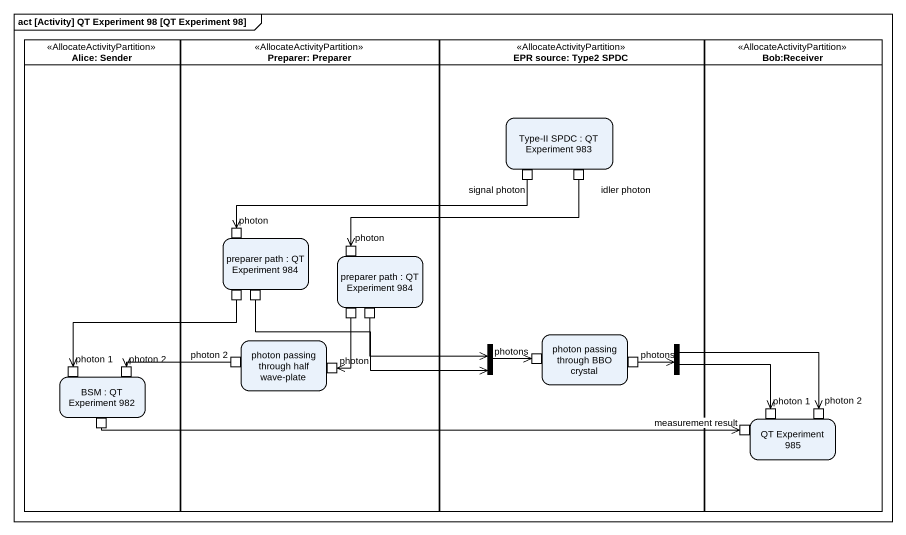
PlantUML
@startuml
mainframe act [Activity] QT Experiment 98 [QT Experiment 98]
hide empty description
state "Alice: Sender" as Alice_Sender <<AllocateActivityPartition>> {
  state "BSM : QT Experiment 982" as BSM {
    state "photon 1" as photon_1 <<inputPin>>
    state "photon 2" as photon_2_3 <<inputPin>>
    state pin5 <<outputPin>>
  }
}
state "Preparer: Preparer" as Preparer_Preparer <<AllocateActivityPartition>> {
  state "preparer path : QT Experiment 984" as preparer_path {
    state photon <<inputPin>>
    state pin1 <<outputPin>>
    state pin2 <<outputPin>>
  }
  state "preparer path : QT Experiment 984" as preparer_path_2 {
    state "photon" as photon_2 <<inputPin>>
    state pin3 <<outputPin>>
    state pin4 <<outputPin>>
  }
  state "photon passing through half wave-plate" as photon_passing_through_half {
    state "photon 2" as photon_2_2 <<outputPin>>
    state "photon" as photon_3 <<inputPin>>
  }
}
state "EPR source: Type2 SPDC" as EPR_source_Type2_SPDC <<AllocateActivityPartition>> {
  state "Type-II SPDC : QT Experiment 983" as Type_II_SPDC {
    state "signal photon" as signal_photon <<outputPin>>
    state "idler photon" as idler_photon <<outputPin>>
  }
  state fork1 <<join>>
  state "photon passing through BBO crystal" as photon_passing_through_BBO {
    state photons <<inputPin>>
    state "photons" as photons_2 <<outputPin>>
  }
  state fork2 <<fork>>
}
state "Bob:Receiver" as Bob_Receiver <<AllocateActivityPartition>> {
  state "QT Experiment 985" as QT_Experiment_985 {
    state "measurement result" as measurement_result <<inputPin>>
    state "photon 1" as photon_1_2 <<inputPin>>
    state "photon 2" as photon_2_4 <<inputPin>>
  }
}
signal_photon -left-> photon
idler_photon -left-> photon_2
pin1 -left-> photon_1
pin2 -right-> fork1
pin3 --> photon_3
pin4 -right-> fork1
photon_2_2 -left-> photon_2_3
fork1 -right-> photons
photons_2 -right-> fork2
fork2 -right-> photon_1_2
fork2 -right-> photon_2_4
pin5 -right-> measurement_result
@enduml
